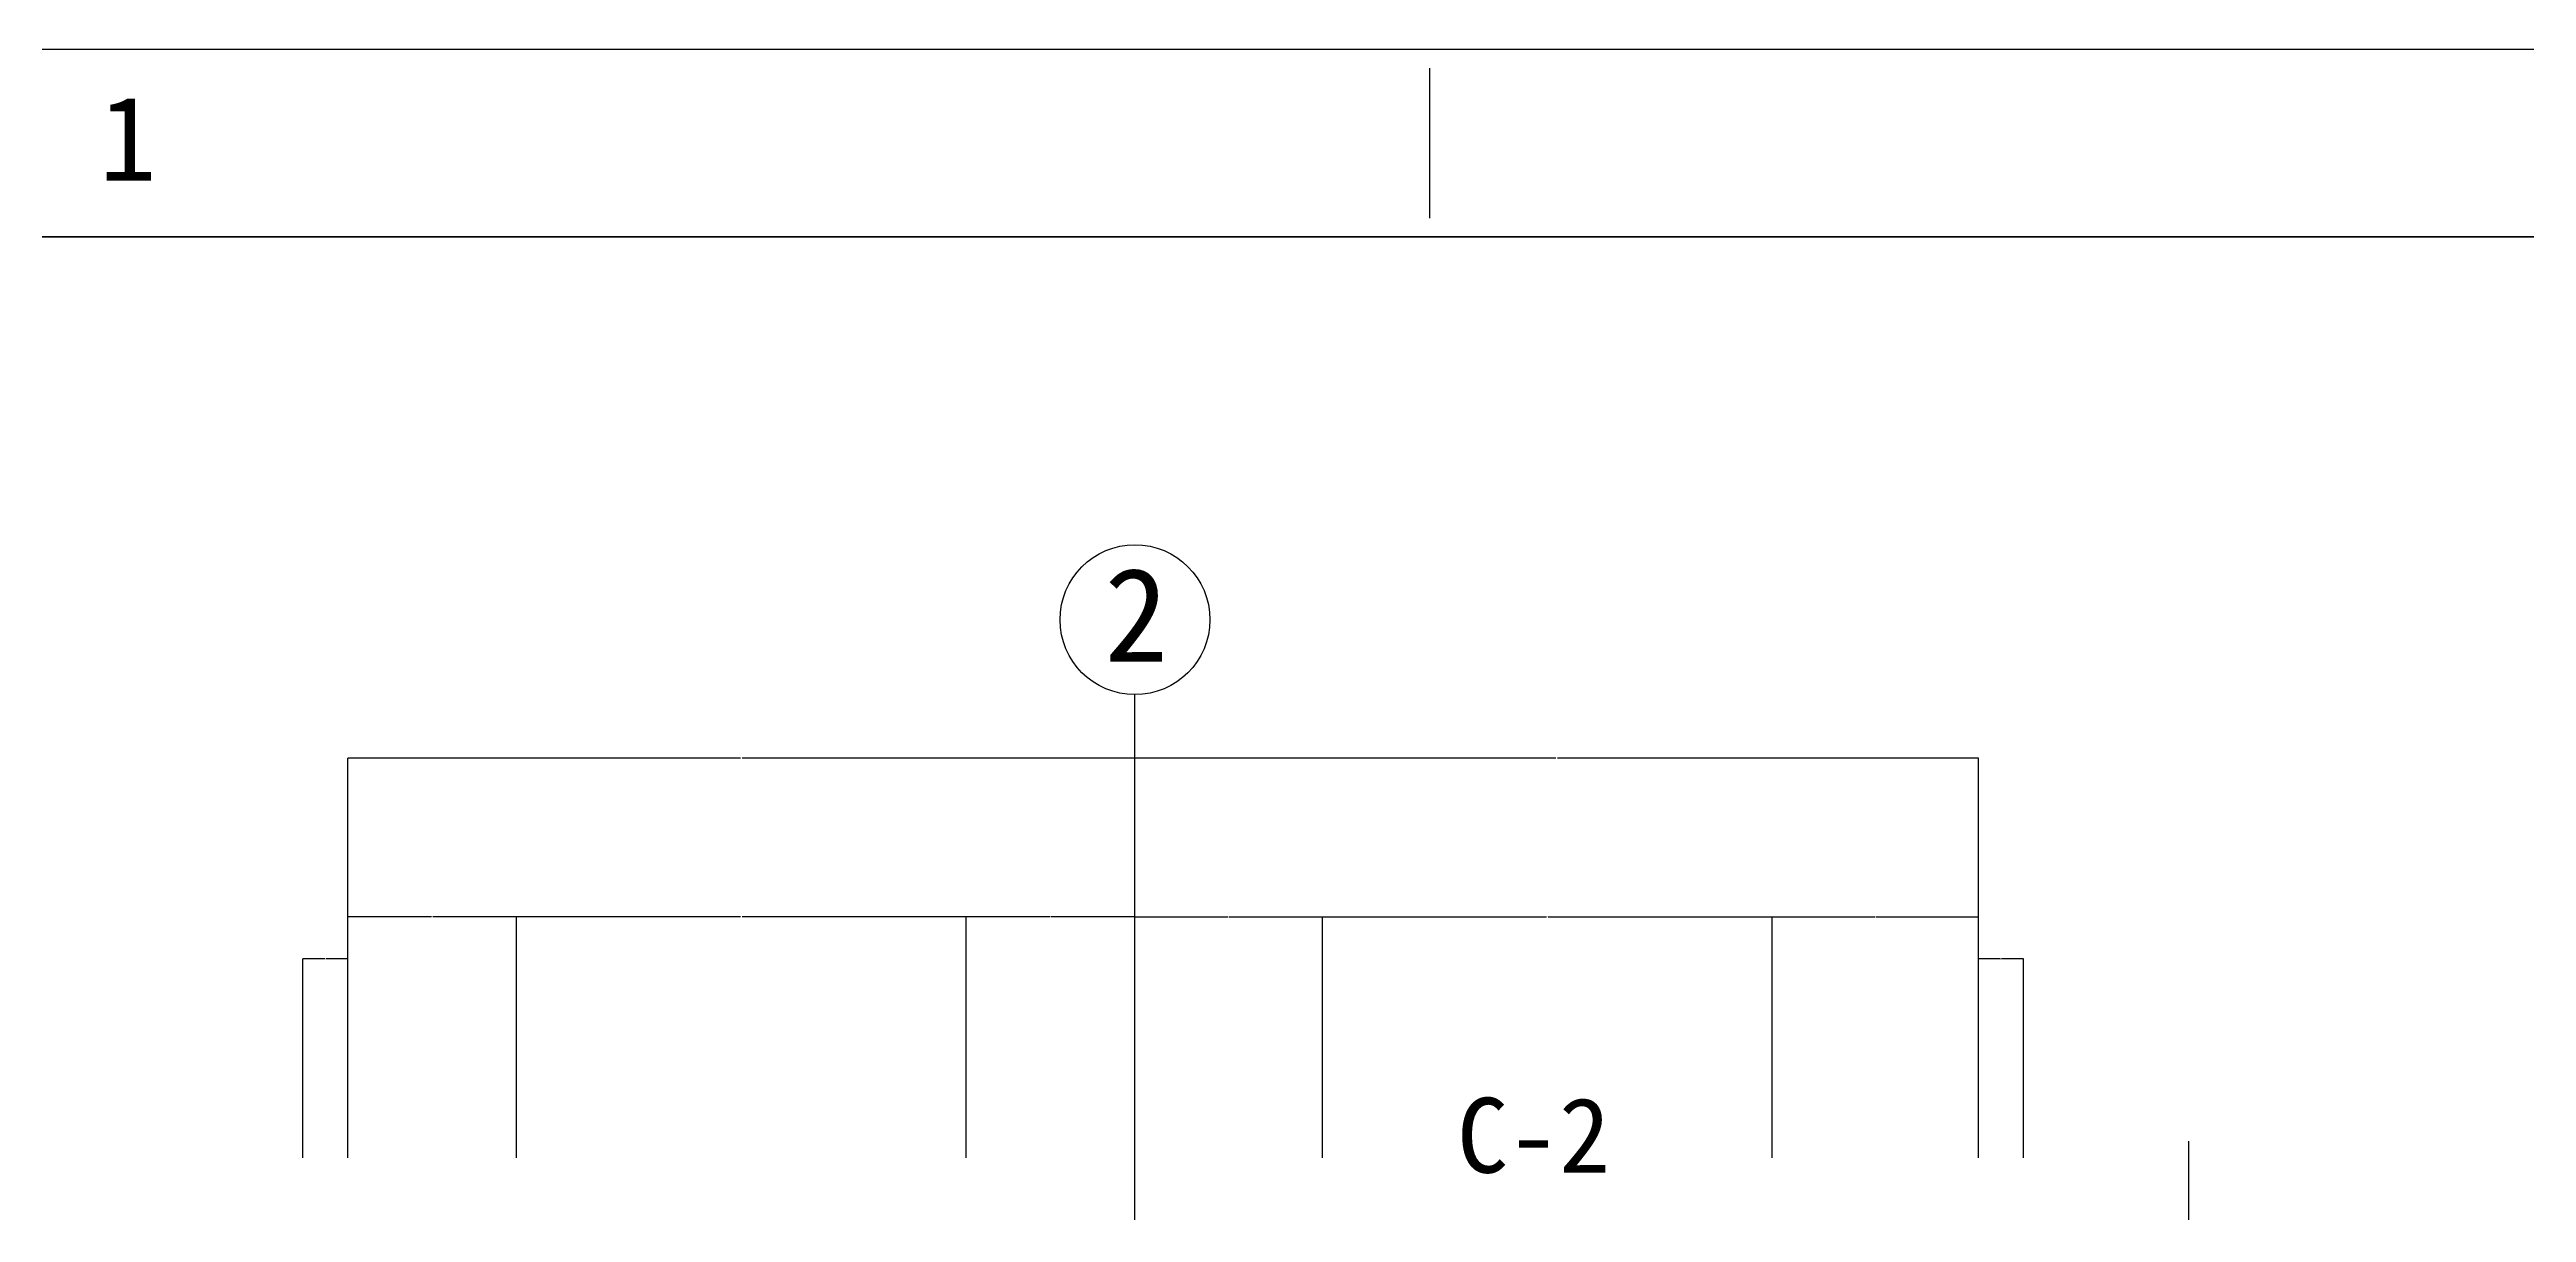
# Model space of a CAD drawing. Header units: metres. Extents: x -237648 to -195598, y -93947 to -64247.
# Drawn here: x -233630 to -227022, y -67351 to -64247 of the extents above; entities that cross this region are included whole.
import ezdxf

# ---------------------------------------------------------------- set-up
doc = ezdxf.new("R2010")
doc.units = ezdxf.units.M
doc.layers.add('AXI', color=1, linetype='Continuous')
doc.dimstyles.get("Standard").update_dxf_attribs({"dimtxt": 2.5, "dimasz": 2.5, "dimexe": 1.25, "dimexo": 0.625, "dimtad": 1, "dimcen": 2.5, "dimazin": 3, "dimtfac": 1, "dimtmove": 0, "dimatfit": 3})

# ---------------------------------------------------------------- blocks, each defined once
blk = doc.blocks.new('_CLOSEDFILLED')
at = {"color": 0, "linetype": 'BYBLOCK'}
blk.add_solid([(-1, 0), (0, 0), (-1, 0)], dxfattribs=at)
blk = doc.blocks.new('*D2')
for p, q in [((-231786.47, -66137.93), (-232834.72, -66137.93)), ((-232834.47, -67204.53), (-232834.47, -66137.93)), ((-230734.22, -66137.93), (-231782.47, -66137.93)), ((-230734.47, -67204.53), (-230734.47, -66137.93))]:
    blk.add_line(p, q)
at = {"layer": 'Defpoints'}
for p in [(-230734.47, -66137.93), (-232834.47, -67204.53), (-230734.47, -67204.53)]:
    blk.add_point(p, dxfattribs=at)
at = {"xscale": 0.25, "yscale": 0.25}
blk.add_blockref('_CLOSEDFILLED', (-232834.47, -66137.93), dxfattribs=at)
at = {"xscale": 0.25, "yscale": 0.25, "rotation": 180}
blk.add_blockref('_CLOSEDFILLED', (-230734.47, -66137.93), dxfattribs=at)
at = {"insert": (-231784.47, -66137.93), "char_height": 1, "attachment_point": 5}
blk.add_mtext('2100', dxfattribs=at)
blk = doc.blocks.new('*D3')
for p, q in [((-229611.47, -66137.93), (-230734.72, -66137.93)), ((-230734.47, -67204.53), (-230734.47, -66137.93)), ((-228484.22, -66137.93), (-229607.47, -66137.93)), ((-228484.47, -67204.53), (-228484.47, -66137.93))]:
    blk.add_line(p, q)
at = {"layer": 'Defpoints'}
for p in [(-228484.47, -66137.93), (-230734.47, -67204.53), (-228484.47, -67204.53)]:
    blk.add_point(p, dxfattribs=at)
at = {"xscale": 0.25, "yscale": 0.25}
blk.add_blockref('_CLOSEDFILLED', (-230734.47, -66137.93), dxfattribs=at)
at = {"xscale": 0.25, "yscale": 0.25, "rotation": 180}
blk.add_blockref('_CLOSEDFILLED', (-228484.47, -66137.93), dxfattribs=at)
at = {"insert": (-229609.47, -66137.93), "char_height": 1, "attachment_point": 5}
blk.add_mtext('2250', dxfattribs=at)
blk = doc.blocks.new('*D6')
for p, q in [((-232895.97, -66674.05), (-232954.72, -66674.05)), ((-232954.47, -67204.53), (-232954.47, -66674.05)), ((-232834.22, -66674.05), (-232892.97, -66674.05)), ((-232834.47, -67204.53), (-232834.47, -66674.05))]:
    blk.add_line(p, q)
at = {"layer": 'Defpoints'}
for p in [(-232834.47, -66674.05), (-232954.47, -67204.53), (-232834.47, -67204.53)]:
    blk.add_point(p, dxfattribs=at)
at = {"xscale": 0.25, "yscale": 0.25}
blk.add_blockref('_CLOSEDFILLED', (-232954.47, -66674.05), dxfattribs=at)
at = {"xscale": 0.25, "yscale": 0.25, "rotation": 180}
blk.add_blockref('_CLOSEDFILLED', (-232834.47, -66674.05), dxfattribs=at)
at = {"insert": (-232894.47, -66674.05), "char_height": 1, "attachment_point": 5}
blk.add_mtext('120', dxfattribs=at)
blk = doc.blocks.new('*D29')
for p, q in [((-228425.97, -66674.05), (-228484.72, -66674.05)), ((-228484.47, -67204.53), (-228484.47, -66674.05)), ((-228364.22, -66674.05), (-228422.97, -66674.05)), ((-228364.47, -67204.53), (-228364.47, -66674.05))]:
    blk.add_line(p, q)
at = {"layer": 'Defpoints'}
for p in [(-228364.47, -66674.05), (-228484.47, -67204.53), (-228364.47, -67204.53)]:
    blk.add_point(p, dxfattribs=at)
at = {"xscale": 0.25, "yscale": 0.25}
blk.add_blockref('_CLOSEDFILLED', (-228484.47, -66674.05), dxfattribs=at)
at = {"xscale": 0.25, "yscale": 0.25, "rotation": 180}
blk.add_blockref('_CLOSEDFILLED', (-228364.47, -66674.05), dxfattribs=at)
at = {"insert": (-228424.47, -66674.05), "char_height": 1, "attachment_point": 5}
blk.add_mtext('120', dxfattribs=at)
blk = doc.blocks.new('*D32')
for p, q in [((-230734.47, -67204.53), (-230734.47, -66561.55)), ((-230734.22, -66561.55), (-230485.97, -66561.55)), ((-230482.97, -66561.55), (-230234.72, -66561.55)), ((-230234.47, -67204.53), (-230234.47, -66561.55))]:
    blk.add_line(p, q)
at = {"layer": 'Defpoints'}
for p in [(-230734.47, -66561.55), (-230734.47, -67204.53), (-230234.47, -67204.53)]:
    blk.add_point(p, dxfattribs=at)
at = {"xscale": 0.25, "yscale": 0.25, "rotation": 180}
blk.add_blockref('_CLOSEDFILLED', (-230734.47, -66561.55), dxfattribs=at)
at = {"xscale": 0.25, "yscale": 0.25}
blk.add_blockref('_CLOSEDFILLED', (-230234.47, -66561.55), dxfattribs=at)
at = {"insert": (-230484.47, -66561.55), "char_height": 1, "attachment_point": 5}
blk.add_mtext('500', dxfattribs=at)
blk = doc.blocks.new('*D33')
for p, q in [((-230234.47, -67204.53), (-230234.47, -66561.55)), ((-230234.22, -66561.55), (-229636.47, -66561.55)), ((-229632.47, -66561.55), (-229034.72, -66561.55)), ((-229034.47, -67204.53), (-229034.47, -66561.55))]:
    blk.add_line(p, q)
at = {"layer": 'Defpoints'}
for p in [(-230234.47, -66561.55), (-230234.47, -67204.53), (-229034.47, -67204.53)]:
    blk.add_point(p, dxfattribs=at)
at = {"xscale": 0.25, "yscale": 0.25, "rotation": 180}
blk.add_blockref('_CLOSEDFILLED', (-230234.47, -66561.55), dxfattribs=at)
at = {"xscale": 0.25, "yscale": 0.25}
blk.add_blockref('_CLOSEDFILLED', (-229034.47, -66561.55), dxfattribs=at)
at = {"insert": (-229634.47, -66561.55), "char_height": 1, "attachment_point": 5}
blk.add_mtext('1200', dxfattribs=at)
blk = doc.blocks.new('*D34')
for p, q in [((-229034.47, -67204.53), (-229034.47, -66561.55)), ((-229034.22, -66561.55), (-228760.97, -66561.55)), ((-228757.97, -66561.55), (-228484.72, -66561.55)), ((-228484.47, -67204.53), (-228484.47, -66561.55))]:
    blk.add_line(p, q)
at = {"layer": 'Defpoints'}
for p in [(-229034.47, -66561.55), (-229034.47, -67204.53), (-228484.47, -67204.53)]:
    blk.add_point(p, dxfattribs=at)
at = {"xscale": 0.25, "yscale": 0.25, "rotation": 180}
blk.add_blockref('_CLOSEDFILLED', (-229034.47, -66561.55), dxfattribs=at)
at = {"xscale": 0.25, "yscale": 0.25}
blk.add_blockref('_CLOSEDFILLED', (-228484.47, -66561.55), dxfattribs=at)
at = {"insert": (-228759.47, -66561.55), "char_height": 1, "attachment_point": 5}
blk.add_mtext('550', dxfattribs=at)
blk = doc.blocks.new('*D73')
for p, q in [((-227922.77, -67160.66), (-227923.02, -67160.66)), ((-227922.52, -67513.99), (-227922.52, -67160.66)), ((-227922.52, -67393.99), (-227922.52, -67160.66)), ((-227922.52, -67160.66), (-227922.52, -67160.66)), ((-227922.27, -67160.66), (-227922.02, -67160.66))]:
    blk.add_line(p, q)
at = {"layer": 'Defpoints'}
for p in [(-227922.52, -67160.66), (-227922.52, -67393.99), (-227922.52, -67513.99)]:
    blk.add_point(p, dxfattribs=at)
at = {"xscale": 0.25, "yscale": 0.25}
blk.add_blockref('_CLOSEDFILLED', (-227922.52, -67160.66), dxfattribs=at)
at = {"xscale": 0.25, "yscale": 0.25, "rotation": 180}
blk.add_blockref('_CLOSEDFILLED', (-227922.52, -67160.66), dxfattribs=at)
at = {"insert": (-227922.52, -67159.535), "char_height": 1, "attachment_point": 5}
blk.add_mtext('0', dxfattribs=at)
blk = doc.blocks.new('*D154')
for p, q in [((-230960.97, -66561.55), (-231184.72, -66561.55)), ((-231184.47, -67204.53), (-231184.47, -66561.55)), ((-230734.22, -66561.55), (-230957.97, -66561.55)), ((-230734.47, -67204.53), (-230734.47, -66561.55))]:
    blk.add_line(p, q)
at = {"layer": 'Defpoints'}
for p in [(-230734.47, -66561.55), (-231184.47, -67204.53), (-230734.47, -67204.53)]:
    blk.add_point(p, dxfattribs=at)
at = {"xscale": 0.25, "yscale": 0.25}
blk.add_blockref('_CLOSEDFILLED', (-231184.47, -66561.55), dxfattribs=at)
at = {"xscale": 0.25, "yscale": 0.25, "rotation": 180}
blk.add_blockref('_CLOSEDFILLED', (-230734.47, -66561.55), dxfattribs=at)
at = {"insert": (-230959.47, -66561.55), "char_height": 1, "attachment_point": 5}
blk.add_mtext('450', dxfattribs=at)
blk = doc.blocks.new('*D155')
for p, q in [((-231786.47, -66561.55), (-232384.72, -66561.55)), ((-232384.47, -67204.53), (-232384.47, -66561.55)), ((-231184.22, -66561.55), (-231782.47, -66561.55)), ((-231184.47, -67204.53), (-231184.47, -66561.55))]:
    blk.add_line(p, q)
at = {"layer": 'Defpoints'}
for p in [(-231184.47, -66561.55), (-232384.47, -67204.53), (-231184.47, -67204.53)]:
    blk.add_point(p, dxfattribs=at)
at = {"xscale": 0.25, "yscale": 0.25}
blk.add_blockref('_CLOSEDFILLED', (-232384.47, -66561.55), dxfattribs=at)
at = {"xscale": 0.25, "yscale": 0.25, "rotation": 180}
blk.add_blockref('_CLOSEDFILLED', (-231184.47, -66561.55), dxfattribs=at)
at = {"insert": (-231784.47, -66561.55), "char_height": 1, "attachment_point": 5}
blk.add_mtext('1200', dxfattribs=at)
blk = doc.blocks.new('*D156')
for p, q in [((-232610.97, -66561.55), (-232834.72, -66561.55)), ((-232834.47, -67204.53), (-232834.47, -66561.55)), ((-232384.22, -66561.55), (-232607.97, -66561.55)), ((-232384.47, -67204.53), (-232384.47, -66561.55))]:
    blk.add_line(p, q)
at = {"layer": 'Defpoints'}
for p in [(-232384.47, -66561.55), (-232834.47, -67204.53), (-232384.47, -67204.53)]:
    blk.add_point(p, dxfattribs=at)
at = {"xscale": 0.25, "yscale": 0.25}
blk.add_blockref('_CLOSEDFILLED', (-232834.47, -66561.55), dxfattribs=at)
at = {"xscale": 0.25, "yscale": 0.25, "rotation": 180}
blk.add_blockref('_CLOSEDFILLED', (-232384.47, -66561.55), dxfattribs=at)
at = {"insert": (-232609.47, -66561.55), "char_height": 1, "attachment_point": 5}
blk.add_mtext('450', dxfattribs=at)

msp = doc.modelspace()

# ---------------------------------------------------------------- linework, layer by layer
for p, q in [((-195597.54, -64246.61), (-237647.54, -64246.61)), ((-229947.54, -64696.61), (-229947.54, -64296.61)), ((-230734.47, -67204.53), (-230734.47, -65968.46))]:
    msp.add_line(p, q)
for points in [[(-236397.54, -64746.61), (-196097.54, -64746.61), (-196097.54, -93446.61), (-236397.54, -93446.61)], [(-236397.54, -93446.61), (-196097.54, -93446.61), (-196097.54, -64746.61), (-236397.54, -64746.61)]]:
    msp.add_lwpolyline(points, close=True)
msp.add_circle((-230734.47, -65768.46), 200)
at = {"layer": 'AXI'}
msp.add_line((-230734.47, -72679.45), (-230734.47, -67204.53), dxfattribs=at)

# ---------------------------------------------------------------- texts
for s, height, p in [('1', 225, (-233497.54, -64596.61)), ('2', 250, (-230816.11, -65880.48)), ('C-2', 200, (-229875.18, -67244.47))]:
    msp.add_text(s, height=height).set_placement(p)

# ---------------------------------------------------------------- dimensions: what is measured, and where the dimension line sits
for base, p1, p2, picture, middle in [((-230734.47, -66137.93), (-230734.47, -67204.53), (-232834.47, -67204.53), '*D2', (-231784.47, -66137.93)), ((-228484.47, -66137.93), (-228484.47, -67204.53), (-230734.47, -67204.53), '*D3', (-229609.47, -66137.93)), ((-232384.47, -66561.55), (-232384.47, -67204.53), (-232834.47, -67204.53), '*D156', (-232609.47, -66561.55)), ((-231184.47, -66561.55), (-231184.47, -67204.53), (-232384.47, -67204.53), '*D155', (-231784.47, -66561.55)), ((-230734.47, -66561.55), (-230734.47, -67204.53), (-231184.47, -67204.53), '*D154', (-230959.47, -66561.55)), ((-230734.47, -66561.55), (-230734.47, -67204.53), (-230234.47, -67204.53), '*D32', (-230484.47, -66561.55)), ((-230234.47, -66561.55), (-230234.47, -67204.53), (-229034.47, -67204.53), '*D33', (-229634.47, -66561.55)), ((-229034.47, -66561.55), (-229034.47, -67204.53), (-228484.47, -67204.53), '*D34', (-228759.47, -66561.55)), ((-232834.47, -66674.05), (-232834.47, -67204.53), (-232954.47, -67204.53), '*D6', (-232894.47, -66674.05)), ((-228364.47, -66674.05), (-228364.47, -67204.53), (-228484.47, -67204.53), '*D29', (-228424.47, -66674.05)), ((-227922.52, -67160.66), (-227922.52, -67513.99), (-227922.52, -67393.99), '*D73', (-227922.52, -67159.535))]:
    dim = msp.add_linear_dim(base=base, p1=p1, p2=p2, dimstyle='Standard')
    dim.commit()
    dim.dimension.update_dxf_attribs({"geometry": picture, "text_midpoint": middle})

doc.saveas('drawing.dxf')
